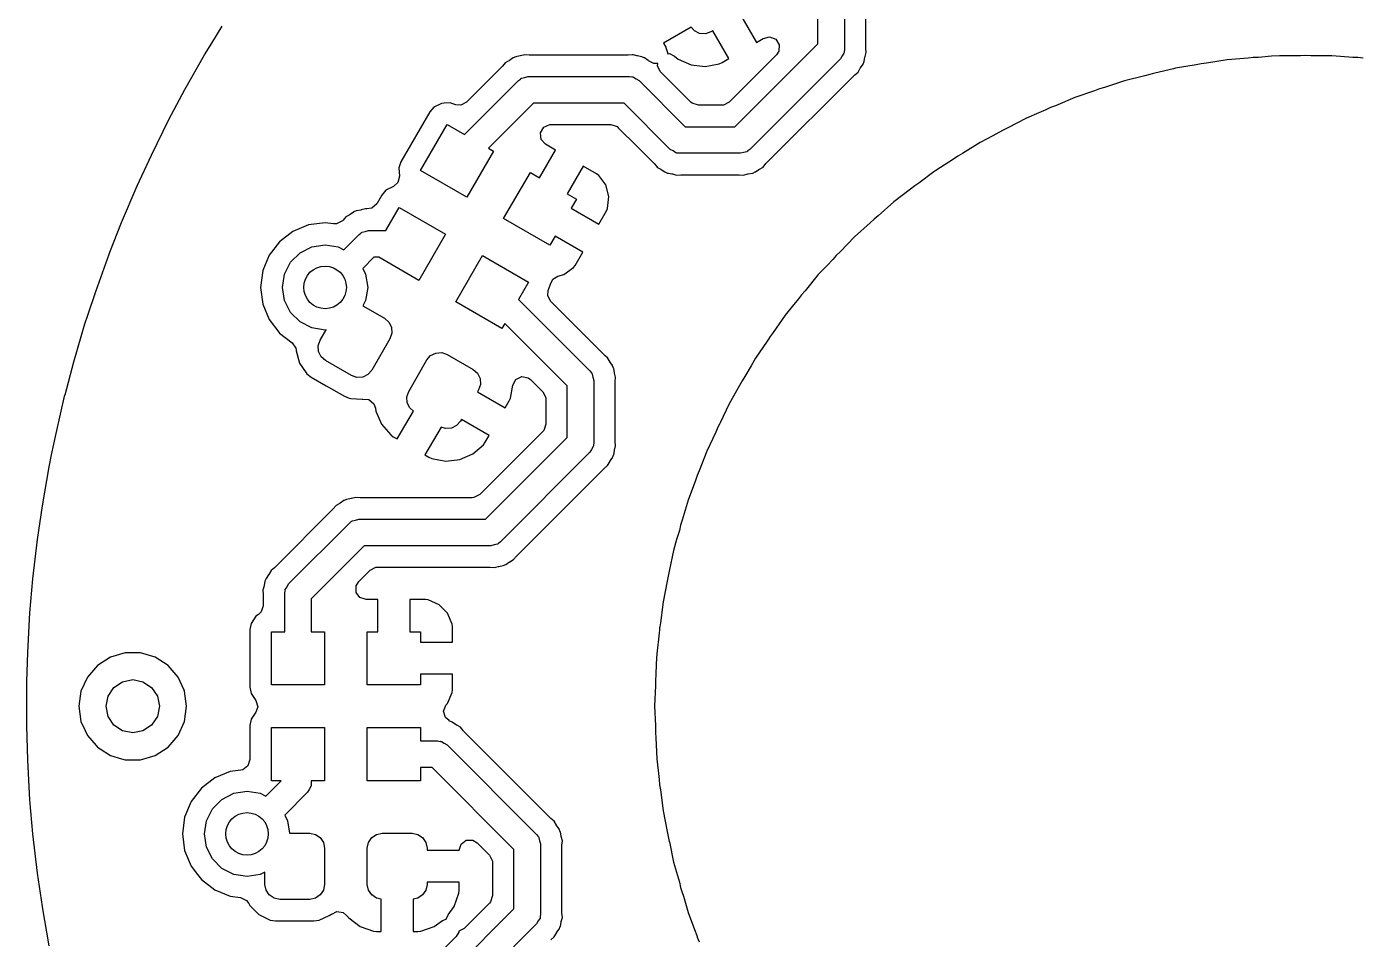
# Model space of a CAD drawing. Extents: x 2.677 to 3.622, y -2.835 to -1.89.
# Drawn here: x 2.6774 to 3.1702, y -2.4482 to -2.1113 of the extents above; entities that cross this region are included whole.
import ezdxf

# ---------------------------------------------------------------- set-up
doc = ezdxf.new("R2010")
doc.units = 0
doc.header["$MEASUREMENT"] = 0
doc.layers.add('BLACK', color=7, linetype='CONTINUOUS')

msp = doc.modelspace()

# ---------------------------------------------------------------- linework, layer by layer
at = {"layer": 'BLACK', "linetype": 'CONTINUOUS'}
for p, q in [((2.96949, -2.11765), (2.96949, -2.09692)), ((2.97933, -2.09488), (2.97933, -2.11969)), ((2.98722, -2.11904), (2.98722, -2.09553)), ((2.94094, -2.10693), (2.94685, -2.11715)), ((2.74572, -2.11745), (2.74961, -2.11114)), ((2.92277, -2.11151), (2.91247, -2.11745)), ((2.92392, -2.11282), (2.92277, -2.11151)), ((2.92585, -2.11378), (2.92392, -2.11282)), ((2.92799, -2.11392), (2.92585, -2.11378)), ((2.93003, -2.11322), (2.92799, -2.11392)), ((2.93071, -2.11283), (2.93003, -2.11322)), ((2.93662, -2.12306), (2.93071, -2.11283)), ((2.74306, -2.12177), (2.74572, -2.11745)), ((2.91247, -2.11745), (2.91332, -2.11892)), ((2.91332, -2.11892), (2.91332, -2.11892)), ((2.91332, -2.11892), (2.91335, -2.11896)), ((2.91335, -2.11896), (2.91335, -2.11897)), ((2.91335, -2.11897), (2.91336, -2.119)), ((2.91336, -2.119), (2.91336, -2.119)), ((2.91336, -2.119), (2.91336, -2.119)), ((2.91336, -2.119), (2.91336, -2.119)), ((2.91336, -2.119), (2.91406, -2.12126)), ((2.93891, -2.14823), (2.96949, -2.11765)), ((2.94685, -2.11715), (2.94934, -2.11572)), ((2.94934, -2.11572), (2.94939, -2.11568)), ((2.94939, -2.11568), (2.94941, -2.11568)), ((2.94941, -2.11568), (2.94941, -2.11567)), ((2.94941, -2.11567), (2.94942, -2.11567)), ((2.94942, -2.11567), (2.95172, -2.11507)), ((2.95172, -2.11507), (2.95397, -2.11594)), ((2.95397, -2.11594), (2.95527, -2.11797)), ((2.95527, -2.11797), (2.95513, -2.12038)), ((2.98723, -2.11921), (2.98722, -2.11904)), ((2.73583, -2.13457), (2.74306, -2.12177)), ((2.85549, -2.12387), (2.85517, -2.12406)), ((2.85563, -2.12378), (2.85549, -2.12387)), ((2.85696, -2.12285), (2.85563, -2.12378)), ((2.85701, -2.12284), (2.85696, -2.12285)), ((2.85696, -2.12285), (2.85696, -2.12285)), ((2.85795, -2.12245), (2.85701, -2.12284)), ((2.858, -2.12242), (2.85795, -2.12245)), ((2.85959, -2.12214), (2.858, -2.12242)), ((2.858, -2.12242), (2.858, -2.12242)), ((2.85976, -2.1221), (2.85959, -2.12214)), ((2.86132, -2.12168), (2.85976, -2.1221)), ((2.86293, -2.12182), (2.86132, -2.12168)), ((2.86132, -2.12168), (2.86132, -2.12168)), ((2.8631, -2.12183), (2.86293, -2.12182)), ((2.89936, -2.12183), (2.8631, -2.12183)), ((2.89952, -2.12182), (2.89936, -2.12183)), ((2.90096, -2.1217), (2.89952, -2.12182)), ((2.90113, -2.12168), (2.90096, -2.1217)), ((2.90147, -2.12177), (2.90113, -2.12168)), ((2.90113, -2.12168), (2.90113, -2.12168)), ((2.90269, -2.1221), (2.90147, -2.12177)), ((2.90286, -2.12214), (2.90269, -2.1221)), ((2.90445, -2.12242), (2.90286, -2.12214)), ((2.9045, -2.12245), (2.90445, -2.12242)), ((2.90544, -2.12284), (2.9045, -2.12245)), ((2.9055, -2.12285), (2.90544, -2.12284)), ((2.90682, -2.12378), (2.9055, -2.12285)), ((2.9055, -2.12285), (2.9055, -2.12285)), ((2.90697, -2.12387), (2.90682, -2.12378)), ((2.90822, -2.12459), (2.90697, -2.12387)), ((2.91406, -2.12126), (2.91403, -2.12137)), ((2.91403, -2.12137), (2.91471, -2.12126)), ((2.91471, -2.12126), (2.91664, -2.12215)), ((2.91664, -2.12215), (2.91795, -2.12328)), ((2.91795, -2.12328), (2.91795, -2.12328)), ((2.91795, -2.12328), (2.92274, -2.12537)), ((2.93413, -2.1245), (2.93662, -2.12306)), ((2.95426, -2.12172), (2.93678, -2.13919)), ((2.97789, -2.12316), (2.94442, -2.15663)), ((2.95513, -2.12038), (2.95426, -2.12172)), ((2.97847, -2.1221), (2.97789, -2.12316)), ((2.97913, -2.12107), (2.97847, -2.1221)), ((2.97917, -2.12083), (2.97913, -2.12107)), ((2.97922, -2.12073), (2.97917, -2.12083)), ((2.97933, -2.11969), (2.97921, -2.12055)), ((2.97921, -2.12055), (2.97922, -2.12073)), ((2.98664, -2.12414), (2.98692, -2.12254)), ((2.98692, -2.12254), (2.98695, -2.12238)), ((2.98695, -2.12238), (2.98737, -2.12082)), ((2.98737, -2.12082), (2.98723, -2.11921)), ((3.12063, -2.12359), (3.11298, -2.12483)), ((3.12836, -2.12296), (3.12063, -2.12359)), ((3.13027, -2.12273), (3.12836, -2.12296)), ((3.13114, -2.12269), (3.13027, -2.12273)), ((3.13027, -2.12273), (3.13027, -2.12273)), ((3.13027, -2.12273), (3.13027, -2.12273)), ((3.13027, -2.12273), (3.13027, -2.12273)), ((3.1322, -2.12265), (3.13114, -2.12269)), ((3.13703, -2.12226), (3.1322, -2.12265)), ((3.13993, -2.12203), (3.13703, -2.12226)), ((3.14768, -2.12203), (3.13993, -2.12203)), ((3.14961, -2.12195), (3.14768, -2.12203)), ((3.15154, -2.12203), (3.14961, -2.12195)), ((3.15929, -2.12203), (3.15154, -2.12203)), ((3.16255, -2.12229), (3.15929, -2.12203)), ((3.16701, -2.12265), (3.16255, -2.12229)), ((3.16807, -2.12269), (3.16701, -2.12265)), ((3.16894, -2.12273), (3.16807, -2.12269)), ((3.17086, -2.12296), (3.16894, -2.12273)), ((3.16894, -2.12273), (3.16894, -2.12273)), ((3.16894, -2.12273), (3.16894, -2.12273)), ((2.85294, -2.12604), (2.83979, -2.13918)), ((2.85305, -2.12591), (2.85294, -2.12604)), ((2.85409, -2.12468), (2.85305, -2.12591)), ((2.85517, -2.12406), (2.85409, -2.12468)), ((2.90892, -2.12491), (2.90822, -2.12459)), ((2.91037, -2.12493), (2.90892, -2.12491)), ((2.91025, -2.12572), (2.91037, -2.12493)), ((2.91134, -2.12786), (2.91025, -2.12572)), ((2.92267, -2.13919), (2.91134, -2.12786)), ((2.92274, -2.12537), (2.92793, -2.12596)), ((2.92793, -2.12596), (2.93306, -2.12499)), ((2.92793, -2.12596), (2.92793, -2.12596)), ((2.93306, -2.12499), (2.93413, -2.1245)), ((2.93306, -2.12499), (2.93306, -2.12499)), ((2.93413, -2.1245), (2.93413, -2.1245)), ((2.98314, -2.12909), (2.98438, -2.12805)), ((2.98438, -2.12805), (2.98519, -2.12665)), ((2.98519, -2.12665), (2.98528, -2.12651)), ((2.98528, -2.12651), (2.9862, -2.12518)), ((2.9862, -2.12518), (2.98622, -2.12513)), ((2.98622, -2.12513), (2.98661, -2.12419)), ((2.98661, -2.12419), (2.98664, -2.12414)), ((2.98664, -2.12414), (2.98664, -2.12414)), ((2.98664, -2.12414), (2.98664, -2.12414)), ((3.09298, -2.12875), (3.09211, -2.12893)), ((3.094, -2.12854), (3.09298, -2.12875)), ((3.10083, -2.12686), (3.094, -2.12854)), ((3.10153, -2.12669), (3.10083, -2.12686)), ((3.10917, -2.12545), (3.10153, -2.12669)), ((3.10153, -2.12669), (3.10153, -2.12669)), ((3.10153, -2.12669), (3.10153, -2.12669)), ((3.11046, -2.12518), (3.10917, -2.12545)), ((3.11107, -2.12506), (3.11046, -2.12518)), ((3.11298, -2.12483), (3.11107, -2.12506)), ((3.11107, -2.12506), (3.11107, -2.12506)), ((3.11107, -2.12506), (3.11107, -2.12506)), ((2.83906, -2.15109), (2.85897, -2.13117)), ((2.85897, -2.13117), (2.85968, -2.13064)), ((2.85968, -2.13064), (2.85979, -2.13051)), ((2.85979, -2.13051), (2.8599, -2.13048)), ((2.8599, -2.13048), (2.8601, -2.13033)), ((2.8601, -2.13033), (2.86129, -2.13007)), ((2.86129, -2.13007), (2.86245, -2.12972)), ((2.86245, -2.12972), (2.9, -2.12972)), ((2.9, -2.12972), (2.90087, -2.12985)), ((2.90087, -2.12985), (2.90105, -2.12984)), ((2.90105, -2.12984), (2.90114, -2.12989)), ((2.90114, -2.12989), (2.90139, -2.12992)), ((2.90139, -2.12992), (2.90241, -2.13058)), ((2.90241, -2.13058), (2.90348, -2.13117)), ((2.90348, -2.13117), (2.92054, -2.14823)), ((2.95046, -2.16176), (2.98302, -2.1292)), ((2.98302, -2.1292), (2.98314, -2.12909)), ((3.07538, -2.13378), (3.07353, -2.13431)), ((3.08273, -2.13132), (3.07538, -2.13378)), ((3.09025, -2.12947), (3.08273, -2.13132)), ((3.09211, -2.12893), (3.09025, -2.12947)), ((3.09211, -2.12893), (3.09211, -2.12893)), ((3.09211, -2.12893), (3.09211, -2.12893)), ((2.72989, -2.14559), (2.73583, -2.13457)), ((3.06437, -2.13745), (3.05724, -2.14049)), ((3.07172, -2.135), (3.06437, -2.13745)), ((3.06437, -2.13745), (3.06437, -2.13745)), ((3.07353, -2.13431), (3.07172, -2.135)), ((2.82621, -2.14277), (2.81559, -2.16117)), ((2.82776, -2.14101), (2.82621, -2.14277)), ((2.83058, -2.13962), (2.82776, -2.14101)), ((2.83147, -2.13956), (2.83058, -2.13962)), ((2.83058, -2.13962), (2.83058, -2.13962)), ((2.83371, -2.13941), (2.83147, -2.13956)), ((2.83476, -2.13977), (2.83371, -2.13941)), ((2.83371, -2.13941), (2.83371, -2.13941)), ((2.83371, -2.13941), (2.83371, -2.13941)), ((2.83579, -2.14012), (2.83476, -2.13977)), ((2.83765, -2.14028), (2.83579, -2.14012)), ((2.83979, -2.13918), (2.83765, -2.14028)), ((2.86449, -2.13957), (2.84788, -2.15618)), ((2.89796, -2.13957), (2.86449, -2.13957)), ((2.91502, -2.15663), (2.89796, -2.13957)), ((2.92314, -2.13959), (2.92267, -2.13919)), ((2.92543, -2.14033), (2.92314, -2.13959)), ((2.93402, -2.14033), (2.92543, -2.14033)), ((2.93463, -2.14029), (2.93402, -2.14033)), ((2.93678, -2.13919), (2.93463, -2.14029)), ((3.05108, -2.14311), (3.04656, -2.14504)), ((3.05369, -2.142), (3.05108, -2.14311)), ((3.05543, -2.14118), (3.05369, -2.142)), ((3.05724, -2.14049), (3.05543, -2.14118)), ((3.05543, -2.14118), (3.05543, -2.14118)), ((2.72341, -2.15876), (2.72989, -2.14559)), ((2.82282, -2.16444), (2.83266, -2.14739)), ((2.83266, -2.14739), (2.83906, -2.15109)), ((2.86713, -2.15055), (2.86834, -2.14846)), ((2.86834, -2.14846), (2.87054, -2.14748)), ((2.87054, -2.14748), (2.87094, -2.14746)), ((2.87094, -2.14746), (2.89308, -2.14746)), ((2.89308, -2.14746), (2.89537, -2.1482)), ((2.89537, -2.1482), (2.89583, -2.1486)), ((2.89583, -2.1486), (2.90291, -2.15568)), ((2.92054, -2.14823), (2.93891, -2.14823)), ((3.04656, -2.14504), (3.0397, -2.14864)), ((3.04656, -2.14504), (3.04656, -2.14504)), ((3.04656, -2.14504), (3.04656, -2.14504)), ((2.86738, -2.15294), (2.86713, -2.15055)), ((2.869, -2.15473), (2.86738, -2.15294)), ((3.0341, -2.15158), (3.02942, -2.15404)), ((3.03628, -2.15044), (3.0341, -2.15158)), ((3.03795, -2.14947), (3.03628, -2.15044)), ((3.0397, -2.14864), (3.03795, -2.14947)), ((3.03795, -2.14947), (3.03795, -2.14947)), ((2.84971, -2.15724), (2.83986, -2.17428)), ((2.84788, -2.15618), (2.84971, -2.15724)), ((2.86675, -2.16708), (2.87266, -2.15685)), ((2.87266, -2.15685), (2.869, -2.15473)), ((2.90291, -2.15568), (2.90899, -2.16176)), ((2.91609, -2.15721), (2.91502, -2.15663)), ((2.91712, -2.15787), (2.91609, -2.15721)), ((2.91736, -2.15791), (2.91712, -2.15787)), ((2.91746, -2.15796), (2.91736, -2.15791)), ((2.91763, -2.15795), (2.91746, -2.15796)), ((2.9185, -2.15807), (2.91763, -2.15795)), ((2.94094, -2.15807), (2.9185, -2.15807)), ((2.94211, -2.15773), (2.94094, -2.15807)), ((2.9433, -2.15747), (2.94211, -2.15773)), ((2.9435, -2.15732), (2.9433, -2.15747)), ((2.94361, -2.15729), (2.9435, -2.15732)), ((2.94372, -2.15716), (2.94361, -2.15729)), ((2.94442, -2.15663), (2.94372, -2.15716)), ((3.02287, -2.15818), (3.0212, -2.15914)), ((3.02942, -2.15404), (3.02287, -2.15818)), ((3.02942, -2.15404), (3.02942, -2.15404)), ((2.71811, -2.17013), (2.72341, -2.15876)), ((2.81559, -2.16117), (2.81484, -2.16339)), ((2.81484, -2.16339), (2.81484, -2.16339)), ((2.81484, -2.16339), (2.81504, -2.16654)), ((2.88289, -2.16275), (2.87698, -2.17298)), ((2.88783, -2.1656), (2.88289, -2.16275)), ((2.88289, -2.16275), (2.88289, -2.16275)), ((2.90899, -2.16176), (2.9091, -2.16188)), ((2.9091, -2.16188), (2.9099, -2.16283)), ((2.9099, -2.16283), (2.91014, -2.16312)), ((2.91014, -2.16312), (2.91061, -2.16339)), ((2.91061, -2.16339), (2.91154, -2.16393)), ((2.94791, -2.16393), (2.94931, -2.16312)), ((2.94931, -2.16312), (2.95035, -2.16188)), ((2.95035, -2.16188), (2.95046, -2.16176)), ((3.01961, -2.16024), (3.01306, -2.16438)), ((3.0212, -2.15914), (3.01961, -2.16024)), ((3.0212, -2.15914), (3.0212, -2.15914)), ((2.81504, -2.16654), (2.81445, -2.16888)), ((2.83986, -2.17428), (2.82282, -2.16444)), ((2.8535, -2.18216), (2.86335, -2.16511)), ((2.86335, -2.16511), (2.86675, -2.16708)), ((2.88783, -2.16561), (2.88783, -2.1656)), ((2.88862, -2.1662), (2.88783, -2.16561)), ((2.89123, -2.16976), (2.88862, -2.1662)), ((2.88862, -2.1662), (2.88862, -2.1662)), ((2.91154, -2.16393), (2.91168, -2.16402)), ((2.91168, -2.16402), (2.913, -2.16494)), ((2.913, -2.16494), (2.91306, -2.16496)), ((2.91306, -2.16496), (2.914, -2.16535)), ((2.914, -2.16535), (2.91405, -2.16538)), ((2.91405, -2.16538), (2.9144, -2.16544)), ((2.9144, -2.16544), (2.91564, -2.16566)), ((2.91564, -2.16566), (2.91581, -2.16569)), ((2.91581, -2.16569), (2.91737, -2.16611)), ((2.91737, -2.16611), (2.91898, -2.16597)), ((2.91898, -2.16597), (2.91915, -2.16596)), ((2.91915, -2.16596), (2.9403, -2.16596)), ((2.9403, -2.16596), (2.94047, -2.16597)), ((2.94047, -2.16597), (2.94208, -2.16611)), ((2.94208, -2.16611), (2.94364, -2.16569)), ((2.94364, -2.16569), (2.94381, -2.16566)), ((2.94381, -2.16566), (2.9454, -2.16538)), ((2.9454, -2.16538), (2.94542, -2.16536)), ((2.94542, -2.16536), (2.94545, -2.16535)), ((2.94545, -2.16535), (2.94639, -2.16496)), ((2.94639, -2.16496), (2.9464, -2.16496)), ((2.9464, -2.16496), (2.94644, -2.16494)), ((2.94644, -2.16494), (2.94777, -2.16402)), ((2.94777, -2.16402), (2.94791, -2.16393)), ((3.01229, -2.16496), (3.00686, -2.16904)), ((3.01306, -2.16438), (3.01229, -2.16496)), ((3.01306, -2.16438), (3.01306, -2.16438)), ((3.01306, -2.16438), (3.01306, -2.16438)), ((2.71241, -2.18363), (2.71811, -2.17013)), ((2.81004, -2.17169), (2.8085, -2.17346)), ((2.81288, -2.1703), (2.81004, -2.17169)), ((2.81445, -2.16888), (2.81288, -2.1703)), ((2.87698, -2.17298), (2.88039, -2.17495)), ((2.89237, -2.17403), (2.89123, -2.16976)), ((3.00378, -2.17136), (2.99758, -2.17601)), ((3.00527, -2.17013), (3.00378, -2.17136)), ((3.00686, -2.16904), (3.00527, -2.17013)), ((3.00527, -2.17013), (3.00527, -2.17013)), ((2.80664, -2.17667), (2.80485, -2.17828)), ((2.8085, -2.17346), (2.80664, -2.17667)), ((2.81002, -2.1866), (2.81494, -2.17808)), ((2.81494, -2.17808), (2.83199, -2.18792)), ((2.88039, -2.17495), (2.87842, -2.17836)), ((2.8919, -2.17842), (2.89237, -2.17403)), ((2.89237, -2.17403), (2.89237, -2.17403)), ((2.99758, -2.17601), (2.99178, -2.18115)), ((2.79397, -2.18301), (2.79182, -2.18411)), ((2.79406, -2.18292), (2.79397, -2.18301)), ((2.79418, -2.18279), (2.79406, -2.18292)), ((2.79522, -2.18156), (2.79418, -2.18279)), ((2.79639, -2.18087), (2.79522, -2.18156)), ((2.79661, -2.18075), (2.79639, -2.18087)), ((2.79676, -2.18066), (2.79661, -2.18075)), ((2.79808, -2.17973), (2.79676, -2.18066)), ((2.79814, -2.17972), (2.79808, -2.17973)), ((2.79808, -2.17973), (2.79808, -2.17973)), ((2.79908, -2.17933), (2.79814, -2.17972)), ((2.79913, -2.1793), (2.79908, -2.17933)), ((2.80072, -2.17902), (2.79913, -2.1793)), ((2.79913, -2.1793), (2.79913, -2.1793)), ((2.80089, -2.17898), (2.80072, -2.17902)), ((2.80245, -2.17856), (2.80089, -2.17898)), ((2.80293, -2.1786), (2.80245, -2.17856)), ((2.80245, -2.17856), (2.80245, -2.17856)), ((2.80485, -2.17828), (2.80293, -2.1786)), ((2.87055, -2.192), (2.8535, -2.18216)), ((2.87842, -2.17836), (2.88865, -2.18427)), ((2.88865, -2.18427), (2.8915, -2.17933)), ((2.8915, -2.17933), (2.8919, -2.17842)), ((2.8915, -2.17933), (2.8915, -2.17933)), ((2.8919, -2.17842), (2.8919, -2.17842)), ((2.99029, -2.18237), (2.98889, -2.18371)), ((2.99178, -2.18115), (2.99029, -2.18237)), ((2.70809, -2.1945), (2.71241, -2.18363)), ((2.77563, -2.1869), (2.77069, -2.19069)), ((2.78138, -2.18452), (2.77563, -2.1869)), ((2.77563, -2.1869), (2.77563, -2.1869)), ((2.78755, -2.18371), (2.78138, -2.18452)), ((2.78138, -2.18452), (2.78138, -2.18452)), ((2.7907, -2.18412), (2.78755, -2.18371)), ((2.78755, -2.18371), (2.78755, -2.18371)), ((2.79182, -2.18411), (2.7907, -2.18412)), ((2.79451, -2.19364), (2.8001, -2.18804)), ((2.8001, -2.18804), (2.8008, -2.18752)), ((2.8008, -2.18752), (2.80092, -2.18738)), ((2.80092, -2.18738), (2.80102, -2.18735)), ((2.80102, -2.18735), (2.80122, -2.1872)), ((2.80122, -2.1872), (2.80241, -2.18695)), ((2.80241, -2.18695), (2.80358, -2.1866)), ((2.80358, -2.1866), (2.81002, -2.1866)), ((2.83199, -2.18792), (2.82215, -2.20497)), ((2.88865, -2.18427), (2.88865, -2.18427)), ((2.98889, -2.18371), (2.98309, -2.18885)), ((2.77069, -2.19069), (2.7669, -2.19563)), ((2.77069, -2.19069), (2.77069, -2.19069)), ((2.7783, -2.19481), (2.78269, -2.19257)), ((2.78269, -2.19257), (2.78755, -2.1918)), ((2.78755, -2.1918), (2.79242, -2.19257)), ((2.79242, -2.19257), (2.79451, -2.19364)), ((2.87252, -2.18859), (2.87055, -2.192)), ((2.88275, -2.1945), (2.87252, -2.18859)), ((2.98309, -2.18885), (2.97773, -2.19444)), ((2.70285, -2.20909), (2.70777, -2.1953)), ((2.70777, -2.1953), (2.70809, -2.1945)), ((2.7669, -2.19563), (2.76452, -2.20138)), ((2.7669, -2.19563), (2.7669, -2.19563)), ((2.77481, -2.19829), (2.7783, -2.19481)), ((2.80562, -2.19645), (2.80147, -2.2006)), ((2.80738, -2.19645), (2.80562, -2.19645)), ((2.82215, -2.20497), (2.80738, -2.19645)), ((2.83579, -2.21284), (2.84563, -2.1958)), ((2.84563, -2.1958), (2.86268, -2.20564)), ((2.8799, -2.19943), (2.88275, -2.1945)), ((2.88275, -2.1945), (2.88275, -2.1945)), ((2.97505, -2.19722), (2.97293, -2.19943)), ((2.97633, -2.19577), (2.97505, -2.19722)), ((2.97773, -2.19444), (2.97633, -2.19577)), ((2.76452, -2.20138), (2.76371, -2.20755)), ((2.76452, -2.20138), (2.76452, -2.20138)), ((2.77181, -2.20755), (2.77258, -2.20268)), ((2.77258, -2.20268), (2.77481, -2.19829)), ((2.80147, -2.2006), (2.80253, -2.20268)), ((2.80253, -2.20268), (2.8033, -2.20755)), ((2.87351, -2.20343), (2.87574, -2.20284)), ((2.87574, -2.20284), (2.8793, -2.20023)), ((2.8793, -2.20023), (2.8799, -2.19943)), ((2.8793, -2.20023), (2.8793, -2.20023)), ((2.8799, -2.19943), (2.8799, -2.19943)), ((2.96968, -2.20281), (2.96478, -2.20881)), ((2.96969, -2.20281), (2.96968, -2.20281)), ((2.96968, -2.20281), (2.96968, -2.20281)), ((2.97293, -2.19943), (2.96969, -2.20281)), ((2.76371, -2.20755), (2.76371, -2.20755)), ((2.76371, -2.20755), (2.76452, -2.21372)), ((2.77258, -2.21242), (2.77181, -2.20755)), ((2.8033, -2.20755), (2.80253, -2.21242)), ((2.86268, -2.20564), (2.85898, -2.21203)), ((2.86995, -2.20876), (2.87066, -2.20669)), ((2.87066, -2.20669), (2.87078, -2.20632)), ((2.87066, -2.20669), (2.87066, -2.20669)), ((2.87078, -2.20632), (2.87082, -2.20634)), ((2.87082, -2.20634), (2.87169, -2.20452)), ((2.87169, -2.20452), (2.87351, -2.20343)), ((2.69996, -2.2178), (2.70285, -2.20909)), ((2.77481, -2.21681), (2.77258, -2.21242)), ((2.80253, -2.21242), (2.80153, -2.21438)), ((2.85898, -2.21203), (2.88537, -2.23842)), ((2.86979, -2.21063), (2.86995, -2.20876)), ((2.87089, -2.21277), (2.86979, -2.21063)), ((2.96234, -2.2118), (2.96009, -2.21456)), ((2.9635, -2.21026), (2.96234, -2.2118)), ((2.96478, -2.20881), (2.9635, -2.21026)), ((2.76452, -2.21372), (2.76452, -2.21372)), ((2.76452, -2.21372), (2.7669, -2.21947)), ((2.7783, -2.22029), (2.77481, -2.21681)), ((2.80153, -2.21438), (2.80947, -2.21896)), ((2.85283, -2.22269), (2.83579, -2.21284)), ((2.8905, -2.23238), (2.87089, -2.21277)), ((2.96009, -2.21456), (2.95744, -2.2178)), ((2.69478, -2.23506), (2.6989, -2.22103)), ((2.6989, -2.22103), (2.69996, -2.2178)), ((2.7669, -2.21947), (2.7669, -2.21947)), ((2.7669, -2.21947), (2.77048, -2.22414)), ((2.78269, -2.22253), (2.7783, -2.22029)), ((2.78755, -2.2233), (2.78269, -2.22253)), ((2.80947, -2.21896), (2.81109, -2.22038)), ((2.81109, -2.22038), (2.81204, -2.2223)), ((2.81204, -2.2223), (2.81218, -2.22445)), ((2.85389, -2.22086), (2.85283, -2.22269)), ((2.87697, -2.24394), (2.85389, -2.22086)), ((2.95522, -2.22103), (2.95304, -2.22418)), ((2.95744, -2.2178), (2.95522, -2.22103)), ((2.77048, -2.22414), (2.77069, -2.22441)), ((2.77069, -2.22441), (2.77069, -2.22441)), ((2.77069, -2.22441), (2.77069, -2.22441)), ((2.77069, -2.22441), (2.77538, -2.22801)), ((2.78501, -2.22909), (2.7857, -2.22706)), ((2.7857, -2.22706), (2.7879, -2.22324)), ((2.7879, -2.22324), (2.78755, -2.2233)), ((2.81149, -2.22649), (2.8048, -2.23808)), ((2.81218, -2.22445), (2.81149, -2.22649)), ((2.95085, -2.22736), (2.94645, -2.23373)), ((2.95126, -2.22671), (2.95085, -2.22736)), ((2.95188, -2.22572), (2.95126, -2.22671)), ((2.95229, -2.22518), (2.95188, -2.22572)), ((2.95304, -2.22418), (2.95229, -2.22518)), ((2.77538, -2.22801), (2.77675, -2.23)), ((2.77675, -2.23), (2.77689, -2.23077)), ((2.77689, -2.23077), (2.77691, -2.231)), ((2.77691, -2.231), (2.77691, -2.231)), ((2.77691, -2.231), (2.77691, -2.231)), ((2.77691, -2.231), (2.77814, -2.23556)), ((2.78515, -2.23124), (2.78501, -2.22909)), ((2.7861, -2.23317), (2.78515, -2.23124)), ((2.82654, -2.23274), (2.82847, -2.23179)), ((2.82847, -2.23179), (2.83062, -2.23165)), ((2.83062, -2.23165), (2.83266, -2.23234)), ((2.83266, -2.23234), (2.8422, -2.23786)), ((2.89062, -2.2325), (2.8905, -2.23238)), ((2.69153, -2.24718), (2.69478, -2.23506)), ((2.77814, -2.23556), (2.77814, -2.23556)), ((2.77814, -2.23556), (2.77814, -2.23556)), ((2.77814, -2.23556), (2.78062, -2.23911)), ((2.78772, -2.23459), (2.7861, -2.23317)), ((2.79727, -2.2401), (2.78772, -2.23459)), ((2.81843, -2.24595), (2.82513, -2.23436)), ((2.82513, -2.23436), (2.82654, -2.23274)), ((2.89103, -2.23284), (2.89062, -2.2325)), ((2.89186, -2.23353), (2.89103, -2.23284)), ((2.89267, -2.23493), (2.89186, -2.23353)), ((2.89276, -2.23508), (2.89267, -2.23493)), ((2.89368, -2.2364), (2.89276, -2.23508)), ((2.8937, -2.23646), (2.89368, -2.2364)), ((2.89368, -2.2364), (2.89368, -2.2364)), ((2.89368, -2.2364), (2.89368, -2.2364)), ((2.89409, -2.2374), (2.8937, -2.23646)), ((2.94486, -2.23649), (2.94257, -2.24044)), ((2.94645, -2.23373), (2.94486, -2.23649)), ((2.78062, -2.23911), (2.78085, -2.23944)), ((2.78085, -2.23944), (2.78241, -2.24064)), ((2.78241, -2.24064), (2.78802, -2.24387)), ((2.7993, -2.24079), (2.79727, -2.2401)), ((2.80145, -2.24065), (2.7993, -2.24079)), ((2.80338, -2.2397), (2.80145, -2.24065)), ((2.8048, -2.23808), (2.80338, -2.2397)), ((2.8422, -2.23786), (2.84382, -2.23927)), ((2.84382, -2.23927), (2.84477, -2.2412)), ((2.84477, -2.2412), (2.84491, -2.24335)), ((2.85689, -2.24364), (2.85804, -2.24152)), ((2.85804, -2.24152), (2.86022, -2.24049)), ((2.86022, -2.24049), (2.86259, -2.24094)), ((2.86259, -2.24094), (2.86347, -2.2416)), ((2.86347, -2.2416), (2.86793, -2.24607)), ((2.88537, -2.23842), (2.8859, -2.23912)), ((2.8859, -2.23912), (2.88603, -2.23924)), ((2.88603, -2.23924), (2.88606, -2.23934)), ((2.88606, -2.23934), (2.88621, -2.23954)), ((2.88621, -2.23954), (2.88647, -2.24073)), ((2.88647, -2.24073), (2.88681, -2.2419)), ((2.88681, -2.2419), (2.88681, -2.26496)), ((2.89412, -2.23745), (2.89409, -2.2374)), ((2.8944, -2.23904), (2.89412, -2.23745)), ((2.89443, -2.2392), (2.8944, -2.23904)), ((2.89485, -2.24076), (2.89443, -2.2392)), ((2.89471, -2.24237), (2.89485, -2.24076)), ((2.94154, -2.24208), (2.94064, -2.24379)), ((2.94257, -2.24044), (2.94154, -2.24208)), ((2.69152, -2.24722), (2.69153, -2.24718)), ((2.78802, -2.24387), (2.79468, -2.24772)), ((2.81774, -2.24799), (2.81843, -2.24595)), ((2.84422, -2.24538), (2.84383, -2.24607)), ((2.84383, -2.24607), (2.85405, -2.25197)), ((2.84491, -2.24335), (2.84422, -2.24538)), ((2.85598, -2.24841), (2.85689, -2.24364)), ((2.86793, -2.24607), (2.86903, -2.24821)), ((2.87697, -2.26292), (2.87697, -2.24394)), ((2.8947, -2.24254), (2.89471, -2.24237)), ((2.8947, -2.26432), (2.8947, -2.24254)), ((2.94064, -2.24379), (2.93677, -2.2505)), ((2.68821, -2.26145), (2.69152, -2.24722)), ((2.79468, -2.24772), (2.79468, -2.24772)), ((2.79468, -2.24772), (2.7965, -2.24847)), ((2.7965, -2.24847), (2.79706, -2.24852)), ((2.79706, -2.24852), (2.80121, -2.24888)), ((2.80121, -2.24888), (2.80128, -2.24886)), ((2.80128, -2.24886), (2.80138, -2.24887)), ((2.80138, -2.24887), (2.80155, -2.24885)), ((2.80155, -2.24885), (2.80155, -2.24888)), ((2.80155, -2.24888), (2.80369, -2.24899)), ((2.80369, -2.24899), (2.80556, -2.25051)), ((2.80556, -2.25051), (2.80617, -2.25219)), ((2.81788, -2.25014), (2.81774, -2.24799)), ((2.81883, -2.25206), (2.81788, -2.25014)), ((2.82015, -2.25322), (2.81883, -2.25206)), ((2.85405, -2.25197), (2.85549, -2.24948)), ((2.85405, -2.25197), (2.85405, -2.25197)), ((2.85549, -2.24948), (2.85598, -2.24841)), ((2.85598, -2.24841), (2.85598, -2.24841)), ((2.86903, -2.24821), (2.86907, -2.24882)), ((2.86907, -2.24882), (2.86907, -2.25804)), ((2.93677, -2.2505), (2.93345, -2.2575)), ((2.80617, -2.25219), (2.80629, -2.25324)), ((2.80629, -2.25324), (2.80629, -2.25324)), ((2.80629, -2.25324), (2.80837, -2.25803)), ((2.8142, -2.26351), (2.82015, -2.25322)), ((2.83753, -2.25698), (2.83611, -2.25859)), ((2.83792, -2.2563), (2.83753, -2.25698)), ((2.84815, -2.2622), (2.83792, -2.2563)), ((2.68656, -2.26942), (2.68821, -2.26145)), ((2.80837, -2.25803), (2.80837, -2.25803)), ((2.80837, -2.25803), (2.81178, -2.26199)), ((2.83038, -2.25912), (2.82443, -2.26942)), ((2.83203, -2.25969), (2.83038, -2.25912)), ((2.83418, -2.25955), (2.83203, -2.25969)), ((2.83611, -2.25859), (2.83418, -2.25955)), ((2.86793, -2.26079), (2.84465, -2.28407)), ((2.86833, -2.26033), (2.86793, -2.26079)), ((2.86907, -2.25804), (2.86833, -2.26033)), ((2.93179, -2.26099), (2.92847, -2.26799)), ((2.93255, -2.25921), (2.93179, -2.26099)), ((2.93316, -2.25804), (2.93255, -2.25921)), ((2.93255, -2.25921), (2.93255, -2.25921)), ((2.93345, -2.2575), (2.93316, -2.25804)), ((2.81178, -2.26199), (2.81178, -2.26199)), ((2.81178, -2.26199), (2.81274, -2.26267)), ((2.81274, -2.26267), (2.81274, -2.26267)), ((2.81274, -2.26267), (2.8142, -2.26351)), ((2.84207, -2.26905), (2.84603, -2.26565)), ((2.84603, -2.26565), (2.84671, -2.26469)), ((2.84671, -2.26469), (2.84815, -2.2622)), ((2.84671, -2.26469), (2.84671, -2.26469)), ((2.84678, -2.29311), (2.87697, -2.26292)), ((2.88661, -2.26635), (2.88595, -2.26737)), ((2.88665, -2.2661), (2.88661, -2.26635)), ((2.8867, -2.26601), (2.88665, -2.2661)), ((2.88681, -2.26496), (2.88669, -2.26583)), ((2.88669, -2.26583), (2.8867, -2.26601)), ((2.89443, -2.26766), (2.89485, -2.26609)), ((2.89471, -2.26449), (2.8947, -2.26432)), ((2.89485, -2.26609), (2.89471, -2.26449)), ((2.68566, -2.27379), (2.68656, -2.26942)), ((2.82443, -2.26942), (2.82443, -2.26942)), ((2.82443, -2.26942), (2.8259, -2.27027)), ((2.8259, -2.27027), (2.8259, -2.27027)), ((2.8259, -2.27027), (2.82697, -2.27076)), ((2.82697, -2.27076), (2.82697, -2.27076)), ((2.82697, -2.27076), (2.8321, -2.27173)), ((2.8321, -2.27173), (2.83729, -2.27114)), ((2.8321, -2.27173), (2.8321, -2.27173)), ((2.83729, -2.27114), (2.84207, -2.26905)), ((2.83729, -2.27114), (2.83729, -2.27114)), ((2.88537, -2.26844), (2.8523, -2.30151)), ((2.88595, -2.26737), (2.88537, -2.26844)), ((2.89267, -2.27193), (2.89276, -2.27178)), ((2.89276, -2.27178), (2.89348, -2.27076)), ((2.89348, -2.27076), (2.89368, -2.27046)), ((2.89368, -2.27046), (2.8937, -2.2704)), ((2.8937, -2.2704), (2.89409, -2.26946)), ((2.89409, -2.26946), (2.89412, -2.26941)), ((2.89412, -2.26941), (2.8944, -2.26782)), ((2.8944, -2.26782), (2.89443, -2.26766)), ((2.92847, -2.26799), (2.92572, -2.27523)), ((2.68317, -2.28818), (2.68566, -2.27379)), ((2.85834, -2.30664), (2.8905, -2.27448)), ((2.8905, -2.27448), (2.89062, -2.27436)), ((2.89062, -2.27436), (2.89186, -2.27332)), ((2.89186, -2.27332), (2.89267, -2.27193)), ((2.92572, -2.27523), (2.92496, -2.27701)), ((2.92572, -2.27523), (2.92572, -2.27523)), ((2.92435, -2.27884), (2.9216, -2.28609)), ((2.92486, -2.27732), (2.92435, -2.27884)), ((2.92496, -2.27701), (2.92486, -2.27732)), ((2.7945, -2.28624), (2.79318, -2.28716)), ((2.79456, -2.28622), (2.7945, -2.28624)), ((2.7945, -2.28624), (2.7945, -2.28624)), ((2.7955, -2.28583), (2.79456, -2.28622)), ((2.79555, -2.2858), (2.7955, -2.28583)), ((2.79714, -2.28552), (2.79555, -2.2858)), ((2.79555, -2.2858), (2.79555, -2.2858)), ((2.79731, -2.28549), (2.79714, -2.28552)), ((2.79887, -2.28507), (2.79731, -2.28549)), ((2.80048, -2.28521), (2.79887, -2.28507)), ((2.79887, -2.28507), (2.79887, -2.28507)), ((2.80064, -2.28522), (2.80048, -2.28521)), ((2.8419, -2.28522), (2.80064, -2.28522)), ((2.84251, -2.28517), (2.8419, -2.28522)), ((2.84465, -2.28407), (2.84251, -2.28517)), ((2.9216, -2.28609), (2.91945, -2.29353)), ((2.9216, -2.28609), (2.9216, -2.28609)), ((2.68134, -2.30066), (2.68317, -2.28818)), ((2.79048, -2.28943), (2.76895, -2.31096)), ((2.7906, -2.2893), (2.79048, -2.28943)), ((2.79164, -2.28806), (2.7906, -2.2893)), ((2.79271, -2.28744), (2.79164, -2.28806)), ((2.79303, -2.28726), (2.79271, -2.28744)), ((2.79318, -2.28716), (2.79303, -2.28726)), ((2.77408, -2.31699), (2.79652, -2.29455)), ((2.79652, -2.29455), (2.79722, -2.29402)), ((2.79722, -2.29402), (2.79734, -2.29389)), ((2.79734, -2.29389), (2.79744, -2.29386)), ((2.79744, -2.29386), (2.79764, -2.29371)), ((2.79764, -2.29371), (2.79883, -2.29345)), ((2.79883, -2.29345), (2.8, -2.29311)), ((2.8, -2.29311), (2.84678, -2.29311)), ((2.91884, -2.29536), (2.91838, -2.29724)), ((2.91945, -2.29353), (2.91884, -2.29536)), ((2.67968, -2.31516), (2.68134, -2.30066)), ((2.91738, -2.30066), (2.91622, -2.30468)), ((2.91838, -2.29724), (2.91738, -2.30066)), ((2.80204, -2.30295), (2.78248, -2.32251)), ((2.84882, -2.30295), (2.80204, -2.30295)), ((2.84999, -2.30261), (2.84882, -2.30295)), ((2.85118, -2.30235), (2.84999, -2.30261)), ((2.85138, -2.3022), (2.85118, -2.30235)), ((2.85148, -2.30217), (2.85138, -2.3022)), ((2.8516, -2.30204), (2.85148, -2.30217)), ((2.8523, -2.30151), (2.8516, -2.30204)), ((2.91621, -2.30474), (2.91467, -2.31227)), ((2.91622, -2.30468), (2.91621, -2.30474)), ((2.76883, -2.31107), (2.76759, -2.31211)), ((2.76895, -2.31096), (2.76883, -2.31107)), ((2.80417, -2.31199), (2.80631, -2.31089)), ((2.80631, -2.31089), (2.80692, -2.31085)), ((2.80692, -2.31085), (2.84817, -2.31085)), ((2.84817, -2.31085), (2.84834, -2.31085)), ((2.84834, -2.31085), (2.84995, -2.31099)), ((2.84995, -2.31099), (2.85151, -2.31058)), ((2.85151, -2.31058), (2.85168, -2.31054)), ((2.85168, -2.31054), (2.85327, -2.31026)), ((2.85327, -2.31026), (2.85331, -2.31024)), ((2.85331, -2.31024), (2.85332, -2.31023)), ((2.85332, -2.31023), (2.85426, -2.30984)), ((2.85426, -2.30984), (2.85427, -2.30984)), ((2.85427, -2.30984), (2.85432, -2.30982)), ((2.85432, -2.30982), (2.85564, -2.3089)), ((2.85564, -2.3089), (2.85578, -2.30881)), ((2.85578, -2.30881), (2.85718, -2.308)), ((2.85718, -2.308), (2.85822, -2.30676)), ((2.85822, -2.30676), (2.85834, -2.30664)), ((2.67858, -2.32773), (2.67968, -2.31516)), ((2.76533, -2.31602), (2.76505, -2.31761)), ((2.76536, -2.31597), (2.76533, -2.31602)), ((2.76533, -2.31602), (2.76533, -2.31602)), ((2.76575, -2.31503), (2.76536, -2.31597)), ((2.76577, -2.31497), (2.76575, -2.31503)), ((2.76669, -2.31365), (2.76577, -2.31497)), ((2.76577, -2.31497), (2.76577, -2.31497)), ((2.76678, -2.31351), (2.76669, -2.31365)), ((2.76759, -2.31211), (2.76678, -2.31351)), ((2.76759, -2.31211), (2.76759, -2.31211)), ((2.79902, -2.31773), (2.79997, -2.31618)), ((2.79997, -2.31618), (2.80417, -2.31199)), ((2.9139, -2.31605), (2.91235, -2.32365)), ((2.91421, -2.31415), (2.9139, -2.31605)), ((2.91467, -2.31227), (2.91421, -2.31415)), ((2.91421, -2.31415), (2.91421, -2.31415)), ((2.91421, -2.31415), (2.91421, -2.31415)), ((2.76501, -2.31778), (2.7646, -2.31934)), ((2.7646, -2.31934), (2.7646, -2.31934)), ((2.7646, -2.31934), (2.76474, -2.32095)), ((2.76474, -2.32095), (2.76474, -2.32112)), ((2.76474, -2.32112), (2.76474, -2.32505)), ((2.76505, -2.31761), (2.76501, -2.31778)), ((2.77264, -2.32047), (2.77276, -2.3196)), ((2.77264, -2.33465), (2.77264, -2.32047)), ((2.77275, -2.31943), (2.7728, -2.31933)), ((2.77276, -2.3196), (2.77275, -2.31943)), ((2.7728, -2.31933), (2.77284, -2.31909)), ((2.77284, -2.31909), (2.7735, -2.31806)), ((2.7735, -2.31806), (2.77408, -2.31699)), ((2.79902, -2.32014), (2.79902, -2.31773)), ((2.80044, -2.32209), (2.79902, -2.32014)), ((2.76474, -2.32505), (2.764, -2.32735)), ((2.78248, -2.32251), (2.78248, -2.33465)), ((2.80273, -2.32283), (2.80044, -2.32209)), ((2.80709, -2.32283), (2.80273, -2.32283)), ((2.80709, -2.33465), (2.80709, -2.32283)), ((2.80709, -2.32283), (2.80709, -2.32283)), ((2.8189, -2.32283), (2.8189, -2.33465)), ((2.8246, -2.32283), (2.8189, -2.32283)), ((2.8189, -2.32283), (2.8189, -2.32283)), ((2.82559, -2.32295), (2.8246, -2.32283)), ((2.82963, -2.32473), (2.82559, -2.32295)), ((2.83275, -2.32786), (2.82963, -2.32473)), ((2.91235, -2.32365), (2.91141, -2.33134)), ((2.67774, -2.3423), (2.67858, -2.32773)), ((2.76203, -2.32895), (2.76028, -2.33157)), ((2.76301, -2.3283), (2.76203, -2.32895)), ((2.76203, -2.32895), (2.76203, -2.32895)), ((2.764, -2.32735), (2.76301, -2.3283)), ((2.83453, -2.33189), (2.83275, -2.32786)), ((2.76028, -2.33157), (2.75982, -2.33387)), ((2.75982, -2.33387), (2.75982, -2.33387)), ((2.75982, -2.33387), (2.75982, -2.35511)), ((2.76028, -2.33157), (2.76028, -2.33157)), ((2.76772, -2.35433), (2.76772, -2.33465)), ((2.76772, -2.33465), (2.77264, -2.33465)), ((2.78248, -2.33465), (2.7874, -2.33465)), ((2.7874, -2.33465), (2.7874, -2.35433)), ((2.80315, -2.35433), (2.80315, -2.33465)), ((2.80315, -2.33465), (2.80709, -2.33465)), ((2.8189, -2.33465), (2.82283, -2.33465)), ((2.82283, -2.33465), (2.82283, -2.33858)), ((2.83465, -2.33288), (2.83453, -2.33189)), ((2.83465, -2.33858), (2.83465, -2.33288)), ((2.83465, -2.33288), (2.83465, -2.33288)), ((2.91095, -2.33517), (2.91001, -2.34286)), ((2.91104, -2.33398), (2.91095, -2.33517)), ((2.9111, -2.33325), (2.91104, -2.33398)), ((2.91116, -2.33288), (2.9111, -2.33325)), ((2.91141, -2.33134), (2.91116, -2.33288)), ((2.82283, -2.33858), (2.83465, -2.33858)), ((2.83465, -2.33858), (2.83465, -2.33858)), ((2.67743, -2.35309), (2.67774, -2.3423)), ((2.70827, -2.3441), (2.7035, -2.34716)), ((2.7137, -2.3425), (2.70827, -2.3441)), ((2.70827, -2.3441), (2.70827, -2.3441)), ((2.71937, -2.3425), (2.7137, -2.3425)), ((2.7137, -2.3425), (2.7137, -2.3425)), ((2.72481, -2.3441), (2.71937, -2.3425)), ((2.71937, -2.3425), (2.71937, -2.3425)), ((2.72957, -2.34716), (2.72481, -2.3441)), ((2.72481, -2.3441), (2.72481, -2.3441)), ((2.72481, -2.3441), (2.72481, -2.3441)), ((2.72481, -2.3441), (2.72481, -2.3441)), ((2.91001, -2.34286), (2.90987, -2.3465)), ((2.91001, -2.34286), (2.91001, -2.34286)), ((2.7035, -2.34716), (2.69979, -2.35144)), ((2.73328, -2.35144), (2.72957, -2.34716)), ((2.72957, -2.34716), (2.72957, -2.34716)), ((2.72957, -2.34716), (2.72957, -2.34716)), ((2.83465, -2.35039), (2.82283, -2.35039)), ((2.82283, -2.35039), (2.82283, -2.35433)), ((2.83465, -2.35609), (2.83465, -2.35039)), ((2.83465, -2.35039), (2.83465, -2.35039)), ((2.9097, -2.35061), (2.90955, -2.35253)), ((2.90987, -2.3465), (2.9097, -2.35061)), ((2.67738, -2.35491), (2.67743, -2.35309)), ((2.67738, -2.3622), (2.67738, -2.35491)), ((2.69979, -2.35144), (2.69743, -2.3566)), ((2.70744, -2.35844), (2.70958, -2.35525)), ((2.70958, -2.35525), (2.71277, -2.35311)), ((2.71277, -2.35311), (2.71654, -2.35236)), ((2.71654, -2.35236), (2.7203, -2.35311)), ((2.7203, -2.35311), (2.7235, -2.35525)), ((2.7235, -2.35525), (2.72563, -2.35844)), ((2.7355, -2.3563), (2.73328, -2.35144)), ((2.75982, -2.35511), (2.75982, -2.35511)), ((2.75982, -2.35511), (2.76028, -2.35741)), ((2.7874, -2.35433), (2.76772, -2.35433)), ((2.82283, -2.35433), (2.80315, -2.35433)), ((2.90955, -2.35446), (2.90923, -2.3622)), ((2.90955, -2.35253), (2.90955, -2.35253)), ((2.90955, -2.35253), (2.90955, -2.35446)), ((2.69743, -2.3566), (2.69663, -2.3622)), ((2.70669, -2.3622), (2.70744, -2.35844)), ((2.72563, -2.35844), (2.72638, -2.3622)), ((2.73564, -2.3566), (2.7355, -2.3563)), ((2.73644, -2.36219), (2.73564, -2.3566)), ((2.76028, -2.35741), (2.76028, -2.35741)), ((2.76028, -2.35741), (2.76204, -2.36004)), ((2.76204, -2.36004), (2.76269, -2.36236)), ((2.83275, -2.36112), (2.83453, -2.35708)), ((2.83453, -2.35708), (2.83465, -2.35609)), ((2.83465, -2.35609), (2.83465, -2.35609)), ((2.67738, -2.3695), (2.67738, -2.3622)), ((2.69663, -2.3622), (2.69663, -2.3622)), ((2.69663, -2.3622), (2.69743, -2.36781)), ((2.70744, -2.36597), (2.70669, -2.3622)), ((2.72638, -2.3622), (2.72563, -2.36597)), ((2.73564, -2.36781), (2.73644, -2.3622)), ((2.73644, -2.3622), (2.73644, -2.36219)), ((2.76204, -2.36437), (2.76028, -2.367)), ((2.76269, -2.36236), (2.76204, -2.36437)), ((2.83134, -2.36398), (2.832, -2.3622)), ((2.83199, -2.3663), (2.83134, -2.36398)), ((2.832, -2.3622), (2.83218, -2.36172)), ((2.83218, -2.36172), (2.83248, -2.36139)), ((2.83248, -2.36139), (2.83275, -2.36112)), ((2.90923, -2.3622), (2.90952, -2.3693)), ((2.67774, -2.38193), (2.67738, -2.3695)), ((2.69743, -2.36781), (2.69898, -2.37119)), ((2.70958, -2.36916), (2.70744, -2.36597)), ((2.71277, -2.3713), (2.70958, -2.36916)), ((2.7235, -2.36916), (2.7203, -2.3713)), ((2.72563, -2.36597), (2.7235, -2.36916)), ((2.73328, -2.37297), (2.73564, -2.36781)), ((2.76028, -2.367), (2.75982, -2.3693)), ((2.75982, -2.3693), (2.75982, -2.3693)), ((2.75982, -2.3693), (2.75982, -2.38189)), ((2.76028, -2.367), (2.76028, -2.367)), ((2.76772, -2.38976), (2.76772, -2.37008)), ((2.76772, -2.37008), (2.7874, -2.37008)), ((2.7874, -2.37008), (2.7874, -2.38976)), ((2.80315, -2.38976), (2.80315, -2.37008)), ((2.80315, -2.37008), (2.82283, -2.37008)), ((2.82283, -2.37008), (2.82283, -2.375)), ((2.83336, -2.36739), (2.83199, -2.3663)), ((2.83329, -2.36752), (2.83336, -2.36739)), ((2.83364, -2.36772), (2.83329, -2.36752)), ((2.83458, -2.36811), (2.83364, -2.36772)), ((2.83463, -2.36813), (2.83458, -2.36811)), ((2.83596, -2.36905), (2.83463, -2.36813)), ((2.83463, -2.36813), (2.83463, -2.36813)), ((2.8361, -2.36915), (2.83596, -2.36905)), ((2.8362, -2.3692), (2.8361, -2.36915)), ((2.8375, -2.36995), (2.8362, -2.3692)), ((2.83854, -2.37119), (2.8375, -2.36995)), ((2.90952, -2.3693), (2.90955, -2.36995)), ((2.90955, -2.36995), (2.90955, -2.37188)), ((2.69898, -2.37119), (2.69979, -2.37297)), ((2.69979, -2.37297), (2.70303, -2.37671)), ((2.71654, -2.37205), (2.71277, -2.3713)), ((2.7203, -2.3713), (2.71654, -2.37205)), ((2.72957, -2.37725), (2.73328, -2.37297)), ((2.82283, -2.375), (2.82913, -2.375)), ((2.82913, -2.375), (2.83, -2.37513)), ((2.83, -2.37513), (2.83018, -2.37511)), ((2.83018, -2.37511), (2.83027, -2.37516)), ((2.83027, -2.37516), (2.83052, -2.3752)), ((2.83052, -2.3752), (2.83155, -2.37586)), ((2.83865, -2.37132), (2.83854, -2.37119)), ((2.87081, -2.40348), (2.83865, -2.37132)), ((2.90955, -2.37188), (2.9097, -2.3738)), ((2.9097, -2.3738), (2.91001, -2.38155)), ((2.70303, -2.37671), (2.7035, -2.37725)), ((2.7035, -2.37725), (2.70453, -2.37791)), ((2.70453, -2.37791), (2.70827, -2.38031)), ((2.72481, -2.38031), (2.72957, -2.37725)), ((2.83155, -2.37586), (2.83261, -2.37644)), ((2.83261, -2.37644), (2.86568, -2.40951)), ((2.67774, -2.38211), (2.67774, -2.38193)), ((2.67858, -2.39668), (2.67774, -2.38211)), ((2.70827, -2.38031), (2.7124, -2.38153)), ((2.7124, -2.38153), (2.7137, -2.38191)), ((2.7137, -2.38191), (2.7137, -2.38191)), ((2.7137, -2.38191), (2.7137, -2.38191)), ((2.7137, -2.38191), (2.7137, -2.38191)), ((2.7137, -2.38191), (2.71937, -2.38191)), ((2.71937, -2.38191), (2.72481, -2.38031)), ((2.71937, -2.38191), (2.71937, -2.38191)), ((2.75908, -2.38418), (2.75713, -2.3856)), ((2.75982, -2.38189), (2.75908, -2.38418)), ((2.8271, -2.38484), (2.82283, -2.38484)), ((2.82283, -2.38484), (2.82283, -2.38976)), ((2.85728, -2.41503), (2.8271, -2.38484)), ((2.91001, -2.38155), (2.91001, -2.38155)), ((2.91001, -2.38155), (2.91001, -2.38155)), ((2.91001, -2.38155), (2.91095, -2.38924)), ((2.74681, -2.38865), (2.74187, -2.39244)), ((2.75256, -2.38626), (2.74681, -2.38865)), ((2.74681, -2.38865), (2.74681, -2.38865)), ((2.75643, -2.38575), (2.75256, -2.38626)), ((2.75256, -2.38626), (2.75256, -2.38626)), ((2.75713, -2.3856), (2.75643, -2.38575)), ((2.76569, -2.39538), (2.77131, -2.38976)), ((2.77131, -2.38976), (2.76772, -2.38976)), ((2.7874, -2.38976), (2.78248, -2.38976)), ((2.78248, -2.38976), (2.78248, -2.39047)), ((2.82283, -2.38976), (2.80315, -2.38976)), ((2.91095, -2.38924), (2.9111, -2.39116)), ((2.74187, -2.39244), (2.73808, -2.39737)), ((2.74187, -2.39244), (2.74187, -2.39244)), ((2.74948, -2.39656), (2.75387, -2.39432)), ((2.75387, -2.39432), (2.75873, -2.39355)), ((2.75873, -2.39355), (2.7636, -2.39432)), ((2.7636, -2.39432), (2.76569, -2.39538)), ((2.78104, -2.39395), (2.77265, -2.40234)), ((2.78162, -2.39288), (2.78104, -2.39395)), ((2.78228, -2.39186), (2.78162, -2.39288)), ((2.78232, -2.39161), (2.78228, -2.39186)), ((2.78237, -2.39152), (2.78232, -2.39161)), ((2.78248, -2.39047), (2.78236, -2.39134)), ((2.78236, -2.39134), (2.78237, -2.39152)), ((2.9111, -2.39116), (2.9111, -2.39116)), ((2.9111, -2.39116), (2.91141, -2.39307)), ((2.91141, -2.39307), (2.91235, -2.40076)), ((2.67968, -2.40925), (2.67858, -2.39668)), ((2.73808, -2.39737), (2.7357, -2.40313)), ((2.73808, -2.39737), (2.73808, -2.39737)), ((2.74599, -2.40004), (2.74948, -2.39656)), ((2.7357, -2.40313), (2.73489, -2.4093)), ((2.7357, -2.40313), (2.7357, -2.40313)), ((2.74298, -2.4093), (2.74375, -2.40443)), ((2.74375, -2.40443), (2.74599, -2.40004)), ((2.77265, -2.40234), (2.77371, -2.40443)), ((2.77371, -2.40443), (2.77444, -2.40906)), ((2.87094, -2.40359), (2.87081, -2.40348)), ((2.87217, -2.40463), (2.87094, -2.40359)), ((2.87298, -2.40603), (2.87217, -2.40463)), ((2.91235, -2.40076), (2.9139, -2.40836)), ((2.67968, -2.4093), (2.67968, -2.40925)), ((2.68134, -2.42375), (2.67968, -2.4093)), ((2.73489, -2.4093), (2.73489, -2.4093)), ((2.73489, -2.4093), (2.7357, -2.41547)), ((2.74375, -2.41416), (2.74298, -2.4093)), ((2.77444, -2.40906), (2.78189, -2.40906)), ((2.78189, -2.40906), (2.784, -2.40947)), ((2.784, -2.40947), (2.78579, -2.41067)), ((2.80476, -2.41067), (2.80655, -2.40947)), ((2.80655, -2.40947), (2.80866, -2.40906)), ((2.80866, -2.40906), (2.81969, -2.40906)), ((2.81969, -2.40906), (2.82179, -2.40947)), ((2.82179, -2.40947), (2.82358, -2.41067)), ((2.86568, -2.40951), (2.86621, -2.41022)), ((2.87307, -2.40617), (2.87298, -2.40603)), ((2.87395, -2.40743), (2.87307, -2.40617)), ((2.874, -2.40749), (2.87395, -2.40743)), ((2.87401, -2.40755), (2.874, -2.40749)), ((2.8744, -2.40849), (2.87401, -2.40755)), ((2.87443, -2.40854), (2.8744, -2.40849)), ((2.87471, -2.41013), (2.87443, -2.40854)), ((2.9139, -2.40836), (2.91421, -2.41026)), ((2.74599, -2.41855), (2.74375, -2.41416)), ((2.78579, -2.41067), (2.78698, -2.41246)), ((2.78698, -2.41246), (2.7874, -2.41457)), ((2.7874, -2.41457), (2.7874, -2.42795)), ((2.80315, -2.41457), (2.80357, -2.41246)), ((2.80315, -2.42795), (2.80315, -2.41457)), ((2.80357, -2.41246), (2.80476, -2.41067)), ((2.82358, -2.41067), (2.82478, -2.41246)), ((2.82478, -2.41246), (2.8252, -2.41457)), ((2.8252, -2.41457), (2.8252, -2.41535)), ((2.83701, -2.41533), (2.83775, -2.41304)), ((2.83775, -2.41304), (2.8397, -2.41162)), ((2.8397, -2.41162), (2.84211, -2.41162)), ((2.84211, -2.41162), (2.84366, -2.41257)), ((2.84366, -2.41257), (2.84825, -2.41716)), ((2.86621, -2.41022), (2.86634, -2.41033)), ((2.86634, -2.41033), (2.86638, -2.41043)), ((2.86638, -2.41043), (2.86652, -2.41063)), ((2.86652, -2.41063), (2.86678, -2.41182)), ((2.86678, -2.41182), (2.86713, -2.41299)), ((2.86713, -2.41299), (2.86713, -2.43898)), ((2.87475, -2.4103), (2.87471, -2.41013)), ((2.87517, -2.41186), (2.87475, -2.4103)), ((2.87502, -2.41364), (2.87503, -2.41347)), ((2.87502, -2.43833), (2.87502, -2.41364)), ((2.87503, -2.41347), (2.87517, -2.41186)), ((2.91421, -2.41026), (2.91467, -2.41214)), ((2.91467, -2.41214), (2.91468, -2.41219)), ((2.91468, -2.41219), (2.91622, -2.41973)), ((2.7357, -2.41547), (2.7357, -2.41547)), ((2.7357, -2.41547), (2.73808, -2.42122)), ((2.74948, -2.42204), (2.74599, -2.41855)), ((2.8252, -2.41535), (2.83701, -2.41535)), ((2.83701, -2.41535), (2.83701, -2.41533)), ((2.83701, -2.41535), (2.83701, -2.41535)), ((2.84825, -2.41716), (2.84934, -2.41931)), ((2.84934, -2.41931), (2.84939, -2.41991)), ((2.85728, -2.43694), (2.85728, -2.41503)), ((2.68316, -2.43614), (2.68134, -2.42375)), ((2.73808, -2.42122), (2.73808, -2.42122)), ((2.73808, -2.42122), (2.74048, -2.42434)), ((2.74048, -2.42434), (2.74187, -2.42616)), ((2.75387, -2.42427), (2.74948, -2.42204)), ((2.75873, -2.42505), (2.75387, -2.42427)), ((2.7636, -2.42427), (2.75873, -2.42505)), ((2.76535, -2.42338), (2.7636, -2.42427)), ((2.76535, -2.42795), (2.76535, -2.42338)), ((2.84939, -2.41991), (2.84939, -2.43205)), ((2.91622, -2.41973), (2.91622, -2.41973)), ((2.91622, -2.41973), (2.91838, -2.42717)), ((2.74187, -2.42616), (2.74681, -2.42995)), ((2.76577, -2.43006), (2.76535, -2.42795)), ((2.7874, -2.42795), (2.78698, -2.43006)), ((2.80357, -2.43006), (2.80315, -2.42795)), ((2.8252, -2.42795), (2.82478, -2.43006)), ((2.83701, -2.42717), (2.8252, -2.42717)), ((2.8252, -2.42717), (2.8252, -2.42795)), ((2.83701, -2.43004), (2.83701, -2.42717)), ((2.83701, -2.42717), (2.83701, -2.42717)), ((2.91838, -2.42717), (2.91884, -2.42905)), ((2.91884, -2.42905), (2.91945, -2.43088)), ((2.74681, -2.42995), (2.74681, -2.42995)), ((2.74681, -2.42995), (2.74681, -2.42995)), ((2.74681, -2.42995), (2.75256, -2.43233)), ((2.75256, -2.43233), (2.75256, -2.43233)), ((2.75256, -2.43233), (2.75636, -2.43283)), ((2.75636, -2.43283), (2.75853, -2.43387)), ((2.75853, -2.43387), (2.75938, -2.43505)), ((2.76697, -2.43185), (2.76577, -2.43006)), ((2.76876, -2.43304), (2.76697, -2.43185)), ((2.77087, -2.43346), (2.76876, -2.43304)), ((2.78189, -2.43346), (2.77087, -2.43346)), ((2.784, -2.43304), (2.78189, -2.43346)), ((2.78579, -2.43185), (2.784, -2.43304)), ((2.78698, -2.43006), (2.78579, -2.43185)), ((2.80476, -2.43185), (2.80357, -2.43006)), ((2.80655, -2.43304), (2.80476, -2.43185)), ((2.80827, -2.43339), (2.80655, -2.43304)), ((2.80827, -2.44528), (2.80827, -2.43339)), ((2.82179, -2.43304), (2.82008, -2.43339)), ((2.82008, -2.43339), (2.82008, -2.44528)), ((2.82358, -2.43185), (2.82179, -2.43304)), ((2.82478, -2.43006), (2.82358, -2.43185)), ((2.83517, -2.43614), (2.8369, -2.43121)), ((2.8369, -2.43121), (2.83701, -2.43004)), ((2.84865, -2.43434), (2.84825, -2.43481)), ((2.84939, -2.43205), (2.84865, -2.43434)), ((2.91945, -2.43088), (2.91987, -2.43233)), ((2.91987, -2.43233), (2.9216, -2.43832)), ((2.68317, -2.43623), (2.68316, -2.43614)), ((2.68566, -2.45062), (2.68317, -2.43623)), ((2.75938, -2.43505), (2.75972, -2.43576)), ((2.75972, -2.43576), (2.75972, -2.43576)), ((2.75972, -2.43576), (2.75972, -2.43576)), ((2.75972, -2.43576), (2.76306, -2.4391)), ((2.76306, -2.4391), (2.76734, -2.4411)), ((2.78907, -2.4394), (2.7897, -2.4391)), ((2.7897, -2.4391), (2.78975, -2.43905)), ((2.78975, -2.43905), (2.78984, -2.439)), ((2.78984, -2.439), (2.78998, -2.43891)), ((2.78998, -2.43891), (2.78999, -2.43893)), ((2.78999, -2.43893), (2.7919, -2.43795)), ((2.7919, -2.43795), (2.79428, -2.43833)), ((2.79428, -2.43833), (2.79565, -2.43949)), ((2.80243, -2.4918), (2.85728, -2.43694)), ((2.83228, -2.44076), (2.83297, -2.43913)), ((2.83297, -2.43913), (2.83517, -2.43614)), ((2.83517, -2.43614), (2.83517, -2.43614)), ((2.84825, -2.43481), (2.83886, -2.4442)), ((2.86713, -2.43898), (2.867, -2.43985)), ((2.87503, -2.4385), (2.87502, -2.43833)), ((2.87517, -2.44011), (2.87503, -2.4385)), ((2.9216, -2.43832), (2.9216, -2.43832)), ((2.9216, -2.43832), (2.9216, -2.43832)), ((2.9216, -2.43832), (2.92435, -2.44557)), ((2.76734, -2.4411), (2.7693, -2.44136)), ((2.7693, -2.44136), (2.78346, -2.44136)), ((2.78346, -2.44136), (2.78541, -2.4411)), ((2.78541, -2.4411), (2.78907, -2.4394)), ((2.78541, -2.4411), (2.78541, -2.4411)), ((2.79565, -2.43949), (2.79627, -2.44034)), ((2.79627, -2.44034), (2.79627, -2.44034)), ((2.79627, -2.44034), (2.80048, -2.44344)), ((2.80048, -2.44344), (2.8054, -2.44517)), ((2.86568, -2.44246), (2.81083, -2.49731)), ((2.82294, -2.44517), (2.82787, -2.44344)), ((2.82787, -2.44344), (2.83086, -2.44123)), ((2.82787, -2.44344), (2.82787, -2.44344)), ((2.83086, -2.44123), (2.83228, -2.44076)), ((2.83886, -2.4442), (2.83689, -2.4452)), ((2.86627, -2.44139), (2.86568, -2.44246)), ((2.86693, -2.44036), (2.86627, -2.44139)), ((2.86696, -2.44012), (2.86693, -2.44036)), ((2.86701, -2.44002), (2.86696, -2.44012)), ((2.867, -2.43985), (2.86701, -2.44002)), ((2.87401, -2.44442), (2.8744, -2.44348)), ((2.8744, -2.44348), (2.87443, -2.44343)), ((2.87443, -2.44343), (2.87471, -2.44184)), ((2.87471, -2.44184), (2.87475, -2.44167)), ((2.87475, -2.44167), (2.87517, -2.44011)), ((2.83593, -2.44713), (2.7973, -2.48576)), ((2.8054, -2.44517), (2.80657, -2.44528)), ((2.80657, -2.44528), (2.80827, -2.44528)), ((2.82008, -2.44528), (2.82177, -2.44528)), ((2.82008, -2.44528), (2.82008, -2.44528)), ((2.82177, -2.44528), (2.82294, -2.44517)), ((2.82294, -2.44517), (2.82294, -2.44517)), ((2.83689, -2.44555), (2.83593, -2.44713)), ((2.83689, -2.4452), (2.83689, -2.44555)), ((2.87094, -2.44838), (2.87217, -2.44734)), ((2.87217, -2.44734), (2.87298, -2.44594)), ((2.87298, -2.44594), (2.87307, -2.4458)), ((2.87307, -2.4458), (2.87354, -2.44513)), ((2.87354, -2.44513), (2.874, -2.44448)), ((2.874, -2.44448), (2.87401, -2.44442)), ((2.92435, -2.44557), (2.92443, -2.4458)), ((2.92443, -2.4458), (2.92491, -2.44723)), ((2.92491, -2.44723), (2.92496, -2.4474)), ((2.92496, -2.4474), (2.92496, -2.4474)), ((2.92496, -2.4474), (2.92572, -2.44918))]:
    msp.add_line(p, q, dxfattribs=at)
at = {"layer": 'BLACK'}
for centre in [(2.78755, -2.20755), (2.75873, -2.4093)]:
    msp.add_circle(centre, 0.00787, dxfattribs=at)

doc.saveas('drawing.dxf')
